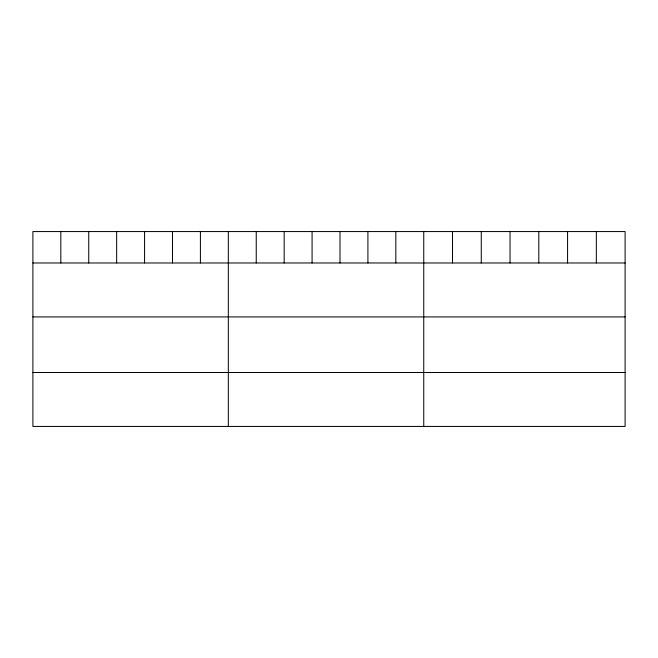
<?xml version="1.0" encoding="UTF-8"?>
<svg xmlns="http://www.w3.org/2000/svg" width="658" height="658" viewBox="0 0 658 658"><rect width="100%" height="100%" fill="white"/><g stroke="black" fill="none" stroke-linecap="round" stroke-linejoin="round"><path stroke-width="0.99" d="M625.1 262.978L625.1 426.433L32.9 426.433L32.9 231.567L625.1 231.567L625.1 262.978L32.9 262.978M32.9 316.917L625.1 316.917M32.9 372.494L625.1 372.494M596.337 231.567L596.337 262.978M567.574 231.567L567.574 262.978M538.812 231.567L538.812 262.978M510.04 231.567L510.04 262.978M481.278 231.567L481.278 262.978M452.515 231.567L452.515 262.978M423.752 231.567L423.752 426.433M395.836 231.567L395.836 262.978M367.912 231.567L367.912 262.978M339.997 231.567L339.997 262.978M312.081 231.567L312.081 262.978M284.166 231.567L284.166 262.978M256.242 231.567L256.242 262.978M228.326 231.567L228.326 426.433M200.41 231.567L200.41 262.978M172.486 231.567L172.486 262.978M144.571 231.567L144.571 262.978M116.655 231.567L116.655 262.978M88.74 231.567L88.74 262.978M60.816 231.567L60.816 262.978"/></g></svg>
